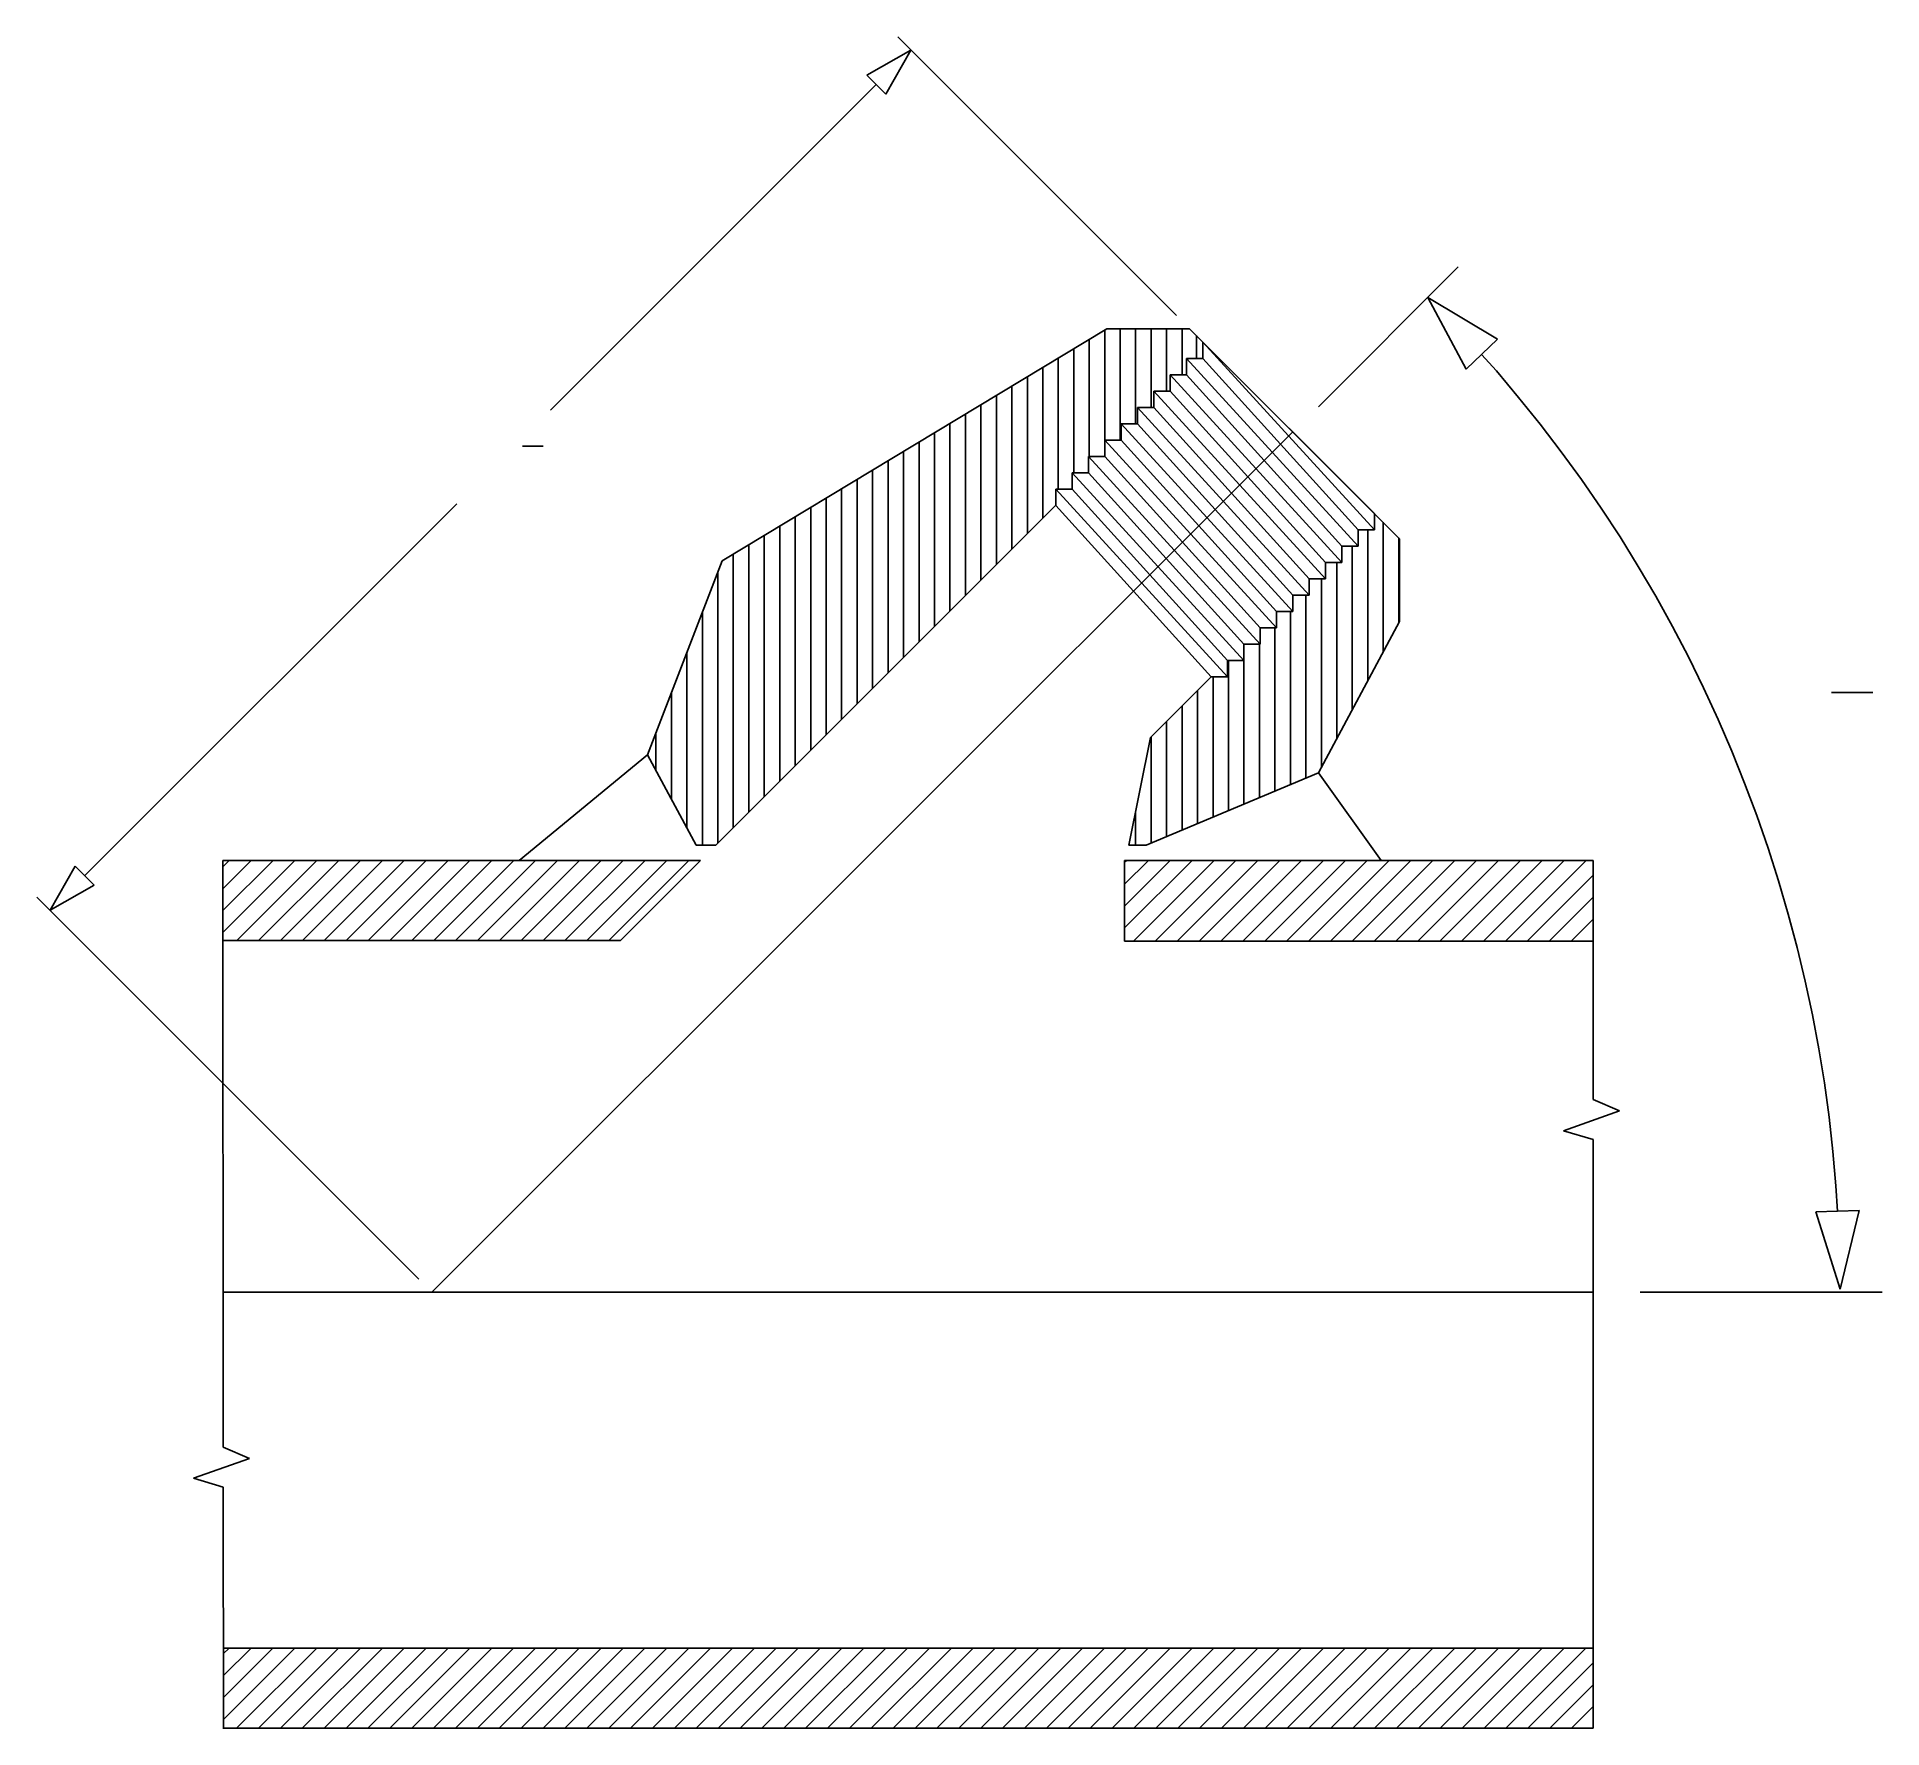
# Model space of a CAD drawing. Extents: x 390 to 1284, y 232 to 1052.
import ezdxf

# ---------------------------------------------------------------- set-up
doc = ezdxf.new("R2010")
doc.units = 0
doc.header["$MEASUREMENT"] = 0
doc.layers.add('-1', color=7, linetype='CONTINUOUS')
doc.layers.add('1', color=7, linetype='CONTINUOUS')

msp = doc.modelspace()

# ---------------------------------------------------------------- linework, layer by layer
at = {"layer": '-1', "color": 5, "linetype": 'Continuous'}
msp.add_line((625.36, 853.69), (635.36, 853.69), dxfattribs=at)
at = {"layer": '-1', "color": 2, "linetype": 'Continuous'}
msp.add_line((1259.73, 734.24), (1279.73, 734.24), dxfattribs=at)
at = {"layer": '1', "color": 3, "linetype": 'Continuous'}
for p, q in [((942.27, 917.04), (807.19, 1052.15)), ((813.55, 1045.79), (792.15, 1033.66)), ((813.55, 1045.79), (801.42, 1024.39)), ((638.86, 871.15), (796.78, 1029.02)), ((792.15, 1033.66), (801.42, 1024.39)), ((1011.07, 872.83), (1078.87, 940.6)), ((1064.1, 925.83), (1097.87, 905.62)), ((1064.1, 925.83), (1082.68, 891.13)), ((1082.68, 891.13), (1097.87, 905.62)), ((1097.31, 890.18), (1090.14, 898.25)), ((1108.12, 877.39), (1097.31, 890.18)), ((1118.61, 864.35), (1108.12, 877.39)), ((1128.77, 851.04), (1118.61, 864.35)), ((1138.61, 837.5), (1128.77, 851.04)), ((1148.11, 823.71), (1138.61, 837.5)), ((413.1, 645.46), (593.51, 825.82)), ((1157.27, 809.7), (1148.11, 823.71)), ((1166.08, 795.46), (1157.27, 809.7)), ((1174.54, 781.02), (1166.08, 795.46)), ((1182.65, 766.37), (1174.54, 781.02)), ((1190.39, 751.53), (1182.65, 766.37)), ((1197.77, 736.5), (1190.39, 751.53)), ((1204.77, 721.29), (1197.77, 736.5)), ((1211.4, 705.92), (1204.77, 721.29)), ((1217.65, 690.39), (1211.4, 705.92)), ((1223.52, 674.71), (1217.65, 690.39)), ((1229, 658.89), (1223.52, 674.71)), ((1234.09, 642.94), (1229, 658.89)), ((396.33, 628.7), (408.46, 650.11)), ((408.46, 650.11), (417.73, 640.83)), ((575.07, 449.88), (389.97, 635.07)), ((396.33, 628.7), (417.73, 640.83)), ((1238.78, 626.87), (1234.09, 642.94)), ((1243.09, 610.69), (1238.78, 626.87)), ((1246.99, 594.41), (1243.09, 610.69)), ((1250.49, 578.04), (1246.99, 594.41)), ((1253.59, 561.59), (1250.49, 578.04)), ((1256.29, 545.06), (1253.59, 561.59)), ((1258.58, 528.48), (1256.29, 545.06)), ((1260.46, 511.84), (1258.58, 528.48)), ((1261.93, 495.17), (1260.46, 511.84)), ((1262.71, 482.91), (1261.93, 495.17)), ((1273.21, 483.24), (1252.23, 482.58)), ((1263.89, 444.99), (1273.21, 483.24)), ((1263.89, 444.99), (1252.23, 482.58))]:
    msp.add_line(p, q, dxfattribs=at)
at = {"layer": '1', "color": 7, "linetype": 'Continuous'}
for p, q in [((908.52, 910.67), (722.13, 798.08)), ((948.63, 910.67), (908.52, 910.67)), ((1050.45, 808.86), (948.63, 910.67)), ((1038.25, 821.06), (955.08, 904.23)), ((955.08, 896.3), (955.08, 904.23)), ((947.16, 888.38), (947.16, 896.3)), ((947.16, 896.3), (955.08, 896.3)), ((955.08, 896.3), (1030.33, 813.13)), ((939.24, 880.46), (939.24, 888.38)), ((939.24, 888.38), (947.16, 888.38)), ((1022.41, 805.21), (947.16, 888.38)), ((931.32, 872.54), (931.32, 880.46)), ((931.32, 880.46), (939.24, 880.46)), ((939.24, 880.46), (1014.49, 797.29)), ((923.4, 864.62), (923.4, 872.54)), ((923.4, 872.54), (931.32, 872.54)), ((1006.57, 789.37), (931.32, 872.54)), ((915.47, 856.7), (915.47, 864.62)), ((915.47, 864.62), (923.4, 864.62)), ((923.4, 864.62), (998.65, 781.45)), ((907.55, 848.78), (907.55, 856.7)), ((907.55, 856.7), (915.47, 856.7)), ((990.72, 773.53), (915.47, 856.7)), ((891.71, 840.86), (899.63, 840.86)), ((891.71, 832.94), (891.71, 840.86)), ((899.63, 840.86), (899.63, 848.78)), ((899.63, 848.78), (907.55, 848.78)), ((974.88, 757.69), (899.63, 840.86)), ((974.88, 757.69), (899.63, 840.86)), ((907.55, 848.78), (982.8, 765.61)), ((883.79, 832.94), (891.71, 832.94)), ((883.79, 825.02), (883.79, 832.94)), ((891.71, 832.94), (966.96, 749.77)), ((883.79, 825.15), (719.01, 660.37)), ((959.04, 741.85), (883.79, 825.02)), ((1038.25, 813.13), (1038.25, 821.06)), ((1022.41, 797.29), (1022.41, 805.21)), ((1022.41, 805.21), (1030.33, 805.21)), ((1030.33, 805.21), (1030.33, 813.13)), ((1030.33, 813.13), (1038.25, 813.13)), ((1050.45, 768.74), (1050.45, 808.86)), ((722.13, 798.08), (685.85, 704.1)), ((1014.49, 789.37), (1014.49, 797.29)), ((1014.49, 797.29), (1022.41, 797.29)), ((1006.57, 781.45), (1006.57, 789.37)), ((1006.57, 789.37), (1014.49, 789.37)), ((998.65, 773.53), (998.65, 781.45)), ((998.65, 781.45), (1006.57, 781.45)), ((990.72, 765.61), (990.72, 773.53)), ((990.72, 773.53), (998.65, 773.53)), ((982.8, 757.69), (982.8, 765.61)), ((982.8, 765.61), (990.72, 765.61)), ((1050.45, 768.74), (1011.15, 695.37)), ((974.88, 757.69), (982.8, 757.69)), ((974.88, 749.77), (974.88, 757.69)), ((974.88, 757.69), (982.8, 757.69)), ((966.96, 749.77), (974.88, 749.77)), ((966.96, 741.85), (966.96, 749.77)), ((959.04, 741.85), (929.64, 712.44)), ((959.04, 741.85), (966.96, 741.85)), ((919.27, 660.37), (929.64, 712.44)), ((685.85, 704.1), (709.51, 660.37)), ((927.58, 660.37), (1011.15, 695.37)), ((480.08, 652.9), (480.21, 368.46)), ((711.54, 652.9), (480.08, 652.9)), ((711.54, 652.9), (672.75, 614.1)), ((719.01, 660.37), (709.51, 660.37)), ((1144.22, 652.9), (917.17, 652.9)), ((917.17, 613.81), (917.17, 652.9)), ((927.58, 660.37), (919.27, 660.37)), ((1144.22, 652.9), (1144.22, 536.97)), ((672.75, 614.1), (480.11, 614.1)), ((1144.22, 613.81), (917.17, 613.81)), ((1144.22, 536.97), (1157.08, 531.46)), ((1157.08, 531.46), (1129.88, 521.86)), ((1129.88, 521.86), (1144.22, 517.56)), ((1144.22, 517.56), (1144.22, 232.23)), ((480.21, 368.46), (493.07, 362.95)), ((493.07, 362.95), (465.87, 353.35)), ((465.87, 353.35), (480.23, 349.04)), ((480.23, 349.04), (480.35, 232.23)), ((1144.22, 271.02), (480.08, 271.02)), ((1144.24, 232.23), (480.1, 232.23))]:
    msp.add_line(p, q, dxfattribs=at)
at = {"layer": '1', "color": 4, "linetype": 'Continuous'}
for p, q in [((900, 848.78), (900, 905.53)), ((907.5, 848.78), (907.5, 910.06)), ((915, 856.7), (915, 910.67)), ((922.5, 864.62), (922.5, 910.67)), ((930, 872.54), (930, 910.67)), ((937.5, 880.46), (937.5, 910.67)), ((945, 888.38), (945, 910.67)), ((951.98, 896.3), (951.98, 907.32)), ((955.08, 904.23), (1038.25, 813.13)), ((885, 832.94), (885, 896.47)), ((892.5, 840.86), (892.5, 901)), ((947.16, 896.3), (1030.33, 805.21)), ((870, 811.36), (870, 887.4)), ((877.5, 818.86), (877.5, 891.93)), ((939.24, 888.38), (1022.41, 797.29)), ((855, 796.36), (855, 878.34)), ((862.5, 803.86), (862.5, 882.87)), ((931.32, 880.46), (1014.49, 789.37)), ((840, 781.36), (840, 869.28)), ((847.5, 788.86), (847.5, 873.81)), ((923.4, 872.54), (1006.57, 781.45)), ((998.61, 860.69), (581.44, 443.52)), ((825, 766.36), (825, 860.22)), ((832.5, 773.86), (832.5, 864.75)), ((915.47, 864.62), (998.65, 773.53)), ((810, 751.36), (810, 851.16)), ((817.5, 758.86), (817.5, 855.69)), ((907.55, 856.7), (990.72, 765.61)), ((795, 736.36), (795, 842.1)), ((802.5, 743.86), (802.5, 846.63)), ((891.71, 840.86), (974.88, 749.77)), ((899.63, 848.78), (982.8, 757.69)), ((780, 721.36), (780, 833.04)), ((787.5, 728.86), (787.5, 837.57)), ((883.79, 832.94), (966.96, 741.85)), ((765, 706.36), (765, 823.98)), ((772.5, 713.86), (772.5, 828.51)), ((750, 691.36), (750, 814.92)), ((757.5, 698.86), (757.5, 819.45)), ((1042.5, 753.9), (1042.5, 816.81)), ((735, 676.36), (735, 805.85)), ((742.5, 683.86), (742.5, 810.38)), ((1027.5, 725.9), (1027.5, 805.21)), ((1035, 739.9), (1035, 813.13)), ((1050, 767.9), (1050, 809.31)), ((727.5, 668.86), (727.5, 801.32)), ((1020, 711.9), (1020, 797.29)), ((720, 661.36), (720, 792.57)), ((1012.5, 697.89), (1012.5, 789.37)), ((1005, 692.79), (1005, 781.45)), ((712.5, 660.37), (712.5, 773.13)), ((997.5, 689.65), (997.5, 773.53)), ((990, 686.51), (990, 765.61)), ((705, 668.7), (705, 753.7)), ((975, 680.23), (975, 757.69)), ((982.5, 683.37), (982.5, 757.69)), ((967.5, 677.09), (967.5, 749.77)), ((697.5, 682.57), (697.5, 734.27)), ((952.5, 670.81), (952.5, 735.31)), ((960, 673.95), (960, 741.85)), ((945, 667.67), (945, 727.81)), ((937.5, 664.53), (937.5, 720.31)), ((690, 696.44), (690, 714.84)), ((930, 661.38), (930, 712.81)), ((623.67, 652.9), (685.85, 704.1)), ((1041.5, 652.9), (1011.15, 695.37)), ((922.5, 660.37), (922.5, 676.6)), ((480.09, 649.79), (483.19, 652.9)), ((480.09, 639.19), (493.8, 652.9)), ((480.09, 628.59), (504.41, 652.9)), ((480.1, 617.99), (515.01, 652.9)), ((486.83, 614.1), (525.62, 652.9)), ((497.43, 614.1), (536.23, 652.9)), ((508.04, 614.1), (546.83, 652.9)), ((518.65, 614.1), (557.44, 652.9)), ((529.25, 614.1), (568.05, 652.9)), ((539.86, 614.1), (578.65, 652.9)), ((550.47, 614.1), (589.26, 652.9)), ((561.07, 614.1), (599.86, 652.9)), ((571.68, 614.1), (610.47, 652.9)), ((582.28, 614.1), (621.08, 652.9)), ((592.89, 614.1), (631.68, 652.9)), ((603.5, 614.1), (642.29, 652.9)), ((614.1, 614.1), (652.9, 652.9)), ((624.71, 614.1), (663.5, 652.9)), ((635.32, 614.1), (674.11, 652.9)), ((645.92, 614.1), (684.72, 652.9)), ((656.53, 614.1), (695.32, 652.9)), ((667.14, 614.1), (705.93, 652.9)), ((917.17, 652), (918.06, 652.9)), ((917.17, 641.4), (928.67, 652.9)), ((917.17, 630.79), (939.28, 652.9)), ((917.17, 620.18), (949.88, 652.9)), ((921.4, 613.81), (960.49, 652.9)), ((932.01, 613.81), (971.1, 652.9)), ((942.61, 613.81), (981.7, 652.9)), ((953.22, 613.81), (992.31, 652.9)), ((963.83, 613.81), (1002.92, 652.9)), ((974.43, 613.81), (1013.52, 652.9)), ((985.04, 613.81), (1024.13, 652.9)), ((995.65, 613.81), (1034.74, 652.9)), ((1006.25, 613.81), (1045.34, 652.9)), ((1016.86, 613.81), (1055.95, 652.9)), ((1027.47, 613.81), (1066.56, 652.9)), ((1038.07, 613.81), (1077.16, 652.9)), ((1048.68, 613.81), (1087.77, 652.9)), ((1059.29, 613.81), (1098.38, 652.9)), ((1069.89, 613.81), (1108.98, 652.9)), ((1080.5, 613.81), (1119.59, 652.9)), ((1091.1, 613.81), (1130.2, 652.9)), ((1101.71, 613.81), (1140.8, 652.9)), ((1112.32, 613.81), (1144.22, 645.71)), ((1122.92, 613.81), (1144.22, 635.1)), ((1133.53, 613.81), (1144.22, 624.49)), ((1144.14, 613.81), (1144.22, 613.89)), ((1144.22, 443.52), (480.08, 443.52)), ((1284.28, 443.52), (1167.03, 443.52)), ((480.31, 268.18), (483.15, 271.02)), ((480.32, 257.58), (493.76, 271.02)), ((480.33, 246.99), (504.36, 271.02)), ((480.34, 236.39), (514.97, 271.02)), ((486.78, 232.23), (525.58, 271.02)), ((497.39, 232.23), (536.18, 271.02)), ((508, 232.23), (546.79, 271.02)), ((518.6, 232.23), (557.4, 271.02)), ((529.21, 232.23), (568, 271.02)), ((539.82, 232.23), (578.61, 271.02)), ((550.42, 232.23), (589.22, 271.02)), ((561.03, 232.23), (599.82, 271.02)), ((571.64, 232.23), (610.43, 271.02)), ((582.24, 232.23), (621.04, 271.02)), ((592.85, 232.23), (631.64, 271.02)), ((603.46, 232.23), (642.25, 271.02)), ((614.06, 232.23), (652.86, 271.02)), ((624.67, 232.23), (663.46, 271.02)), ((635.28, 232.23), (674.07, 271.02)), ((645.88, 232.23), (684.68, 271.02)), ((656.49, 232.23), (695.28, 271.02)), ((667.1, 232.23), (705.89, 271.02)), ((677.7, 232.23), (716.5, 271.02)), ((688.31, 232.23), (727.1, 271.02)), ((698.92, 232.23), (737.71, 271.02)), ((709.52, 232.23), (748.32, 271.02)), ((720.13, 232.23), (758.92, 271.02)), ((730.74, 232.23), (769.53, 271.02)), ((741.34, 232.23), (780.14, 271.02)), ((751.95, 232.23), (790.74, 271.02)), ((762.56, 232.23), (801.35, 271.02)), ((773.16, 232.23), (811.96, 271.02)), ((783.77, 232.23), (822.56, 271.02)), ((794.38, 232.23), (833.17, 271.02)), ((804.98, 232.23), (843.78, 271.02)), ((815.59, 232.23), (854.38, 271.02)), ((826.19, 232.23), (864.99, 271.02)), ((836.8, 232.23), (875.59, 271.02)), ((847.41, 232.23), (886.2, 271.02)), ((858.01, 232.23), (896.81, 271.02)), ((868.62, 232.23), (907.41, 271.02)), ((879.23, 232.23), (918.02, 271.02)), ((889.83, 232.23), (928.63, 271.02)), ((900.44, 232.23), (939.23, 271.02)), ((911.05, 232.23), (949.84, 271.02)), ((921.65, 232.23), (960.45, 271.02)), ((932.26, 232.23), (971.05, 271.02)), ((942.87, 232.23), (981.66, 271.02)), ((953.47, 232.23), (992.27, 271.02)), ((964.08, 232.23), (1002.87, 271.02)), ((974.69, 232.23), (1013.48, 271.02)), ((985.29, 232.23), (1024.09, 271.02)), ((995.9, 232.23), (1034.69, 271.02)), ((1006.51, 232.23), (1045.3, 271.02)), ((1017.11, 232.23), (1055.91, 271.02)), ((1027.72, 232.23), (1066.51, 271.02)), ((1038.33, 232.23), (1077.12, 271.02)), ((1048.93, 232.23), (1087.73, 271.02)), ((1059.54, 232.23), (1098.33, 271.02)), ((1070.15, 232.23), (1108.94, 271.02)), ((1080.75, 232.23), (1119.55, 271.02)), ((1091.36, 232.23), (1130.15, 271.02)), ((1101.97, 232.23), (1140.76, 271.02)), ((1112.57, 232.23), (1144.22, 263.87)), ((1123.18, 232.23), (1144.22, 253.26)), ((1133.79, 232.23), (1144.22, 242.65))]:
    msp.add_line(p, q, dxfattribs=at)

doc.saveas('drawing.dxf')
